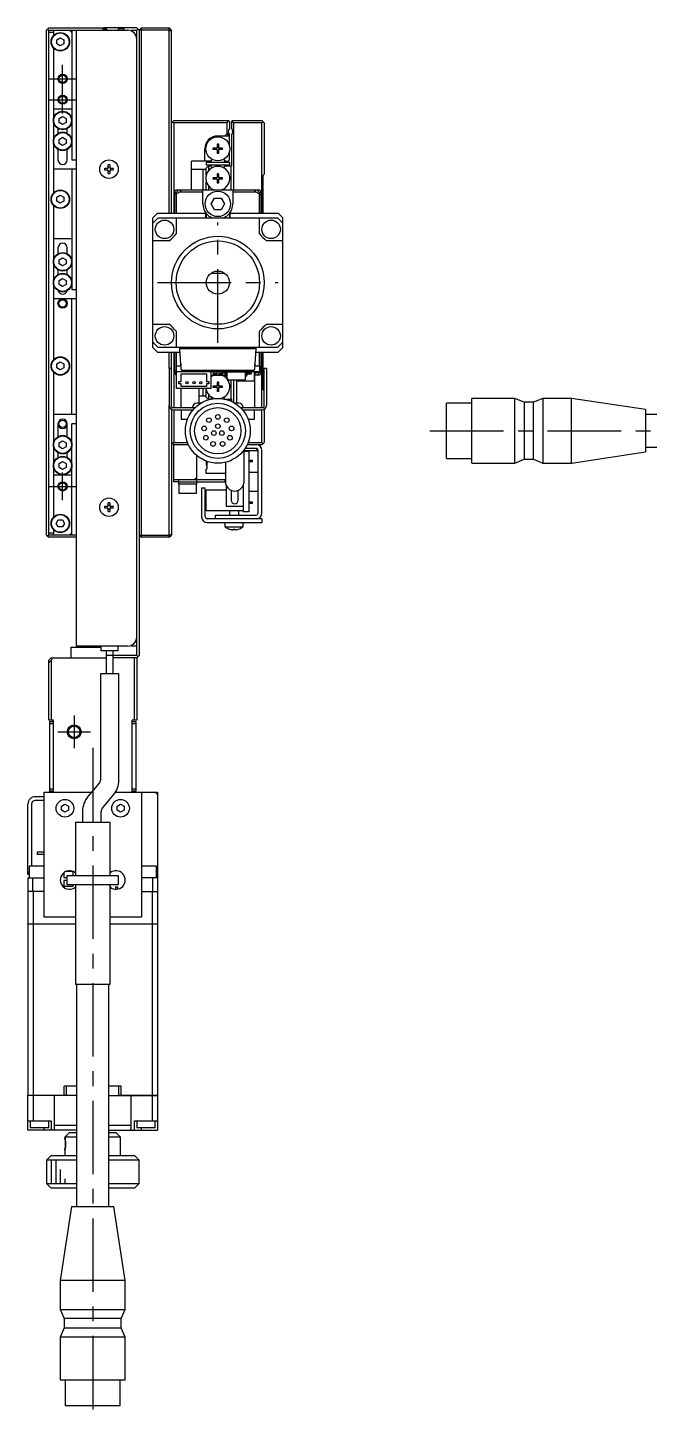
# Model space of a CAD drawing. Extents: x -2 to 888, y -8 to 518.
# Drawn here: x 500.2 to 634.2, y 89.9 to 390.9 of the extents above; entities that cross this region are included whole.
import ezdxf

# ---------------------------------------------------------------- set-up
doc = ezdxf.new("R2010")
doc.units = 0
doc.header["$LTSCALE"] = 0.5
doc.linetypes.add('CENTER', pattern=[50.8, 31.75, -6.35, 6.35, -6.35])
for name, color, linetype in [('MSM_CENTER', 1, 'CENTER'), ('MSM_CONTINUOUS', 7, 'CONTINUOUS'), ('MSM_NARROW', 5, 'CONTINUOUS')]:
    doc.layers.add(name, color=color, linetype=linetype)

msp = doc.modelspace()

# ---------------------------------------------------------------- linework, layer by layer
at = {"layer": 'MSM_CENTER'}
for p, q in [((507.66, 372.41), (507.66, 382.91)), ((504.66, 379.91), (510.66, 379.91)), ((504.66, 375.41), (510.66, 375.41)), ((541.16, 322.91), (541.16, 348.91)), ((528.16, 335.91), (554.16, 335.91)), ((586.95, 303.91), (732.55, 303.91)), ((507.66, 288.91), (507.66, 294.91)), ((504.66, 291.91), (510.66, 291.91)), ((510.16, 242.41), (510.16, 235.41)), ((506.66, 238.91), (513.66, 238.91)), ((514.16, 235.46), (514.16, 89.86))]:
    msp.add_line(p, q, dxfattribs=at)
at = {"layer": 'MSM_CONTINUOUS'}
for p, q in [((504.66, 390.91), (504.16, 390.41)), ((504.16, 281.41), (504.16, 390.41)), ((504.41, 390.66), (504.66, 390.41)), ((504.66, 390.91), (516.16, 390.91)), ((504.66, 281.41), (504.66, 390.41)), ((504.66, 390.41), (521.66, 390.41)), ((505.66, 389.91), (504.66, 389.91)), ((505.66, 390.41), (505.66, 389.23)), ((506.41, 388.34), (507.16, 388.78)), ((507.16, 388.78), (507.91, 388.34)), ((509.16, 390.41), (509.66, 389.91)), ((509.66, 390.41), (509.66, 362.41)), ((510.66, 257.41), (510.66, 390.41)), ((516.56, 390.51), (516.16, 390.91)), ((516.26, 390.81), (516.46, 390.81)), ((516.36, 390.81), (516.46, 390.91)), ((523.66, 390.91), (516.46, 390.91)), ((516.46, 390.41), (516.56, 390.51)), ((516.66, 390.41), (516.56, 390.51)), ((516.76, 390.41), (516.76, 390.51)), ((516.96, 390.41), (516.96, 390.91)), ((517.16, 390.41), (517.16, 390.91)), ((517.36, 390.41), (517.16, 390.61)), ((520.86, 390.71), (519.66, 390.71)), ((519.66, 390.71), (519.66, 390.41)), ((520.86, 390.71), (520.86, 390.41)), ((522.46, 390.41), (523.66, 390.41)), ((523.66, 390.91), (524.16, 390.41)), ((523.91, 390.66), (523.66, 390.41)), ((523.66, 255.41), (523.66, 390.41)), ((524.66, 390.91), (524.16, 390.41)), ((530.66, 390.41), (524.16, 390.41)), ((524.16, 390.41), (524.16, 255.41)), ((524.66, 390.91), (530.66, 390.91)), ((524.66, 280.91), (524.66, 390.91)), ((530.66, 350.91), (530.66, 390.91)), ((531.16, 390.41), (530.66, 390.91)), ((530.66, 390.41), (531.16, 390.2)), ((531.16, 350.91), (531.16, 390.41)), ((505.66, 386.59), (505.66, 355.23)), ((506.41, 387.48), (506.41, 388.34)), ((507.16, 387.05), (506.41, 387.48)), ((507.91, 387.48), (507.16, 387.05)), ((507.91, 388.34), (507.91, 387.48)), ((505.66, 373.41), (509.66, 373.41)), ((506.91, 371.34), (507.66, 371.78)), ((506.91, 370.48), (506.91, 371.34)), ((507.66, 370.05), (506.91, 370.48)), ((507.66, 371.78), (508.41, 371.34)), ((508.41, 370.48), (507.66, 370.05)), ((508.41, 371.34), (508.41, 370.48)), ((531.16, 370.41), (531.66, 370.91)), ((531.41, 370.66), (531.66, 370.41)), ((531.66, 370.91), (543.46, 370.91)), ((531.66, 370.41), (531.66, 350.91)), ((543.16, 370.41), (531.66, 370.41)), ((543.16, 370.41), (543.56, 370.81)), ((543.16, 368.11), (543.16, 370.41)), ((543.56, 370.81), (543.46, 370.91)), ((543.56, 370.81), (543.66, 370.71)), ((543.66, 370.71), (543.66, 369.17)), ((544.16, 370.71), (544.21, 370.76)), ((544.16, 369.17), (544.16, 370.71)), ((544.21, 370.76), (544.36, 370.91)), ((544.21, 370.76), (544.56, 370.41)), ((544.36, 370.91), (550.66, 370.91)), ((544.56, 370.41), (544.56, 355.91)), ((550.66, 370.41), (544.56, 370.41)), ((550.66, 370.91), (551.16, 370.41)), ((550.91, 370.66), (550.66, 370.41)), ((550.66, 350.91), (550.66, 370.41)), ((551.16, 370.41), (551.16, 359.31)), ((506.66, 369.18), (506.66, 368.14)), ((508.66, 368.14), (508.66, 369.18)), ((541.16, 367.61), (543.66, 367.61)), ((543.16, 368.11), (542.66, 367.61)), ((543.52, 367.61), (543.16, 368.11)), ((543.66, 365.53), (543.66, 367.85)), ((544.16, 361.11), (544.16, 367.85)), ((506.66, 364.68), (506.66, 362.41)), ((506.91, 366.84), (507.66, 367.28)), ((506.91, 365.98), (506.91, 366.84)), ((507.66, 365.55), (506.91, 365.98)), ((507.66, 367.28), (508.41, 366.84)), ((508.41, 365.98), (507.66, 365.55)), ((508.41, 366.84), (508.41, 365.98)), ((508.66, 362.41), (508.66, 364.68)), ((538.36, 362.11), (538.36, 364.81)), ((540.96, 364.96), (540.16, 364.96)), ((540.16, 364.67), (540.16, 364.96)), ((540.96, 364.67), (540.16, 364.67)), ((540.69, 364.96), (540.69, 364.67)), ((541.31, 365.81), (541.02, 365.81)), ((541.02, 365.81), (541.02, 365.02)), ((541.31, 365.28), (541.02, 365.28)), ((541.02, 364.61), (541.02, 363.81)), ((541.02, 364.34), (541.31, 364.34)), ((541.31, 365.81), (541.31, 365.02)), ((541.31, 364.61), (541.31, 363.81)), ((542.16, 364.96), (541.37, 364.96)), ((542.16, 364.67), (541.37, 364.67)), ((541.63, 364.96), (541.63, 364.67)), ((542.16, 364.67), (542.16, 364.96)), ((509.66, 362.41), (510.66, 362.41)), ((517.46, 360.61), (517.46, 361.34)), ((517.86, 361.34), (517.86, 360.61)), ((539.61, 362.11), (535.46, 362.11)), ((535.46, 355.91), (535.46, 362.11)), ((538.66, 361.91), (538.66, 361.31)), ((538.66, 361.91), (543.66, 361.91)), ((538.66, 361.31), (543.66, 361.31)), ((539.61, 362.11), (539.76, 362.37)), ((541.31, 363.81), (541.02, 363.81)), ((542.57, 362.37), (542.72, 362.11)), ((542.72, 362.11), (543.36, 362.11)), ((543.36, 362.11), (543.66, 362.41)), ((543.66, 362.41), (543.66, 364.1)), ((543.66, 361.91), (543.66, 361.31)), ((510.66, 360.41), (505.66, 360.41)), ((509.66, 360.41), (509.66, 334.41)), ((516.74, 360.61), (517.46, 360.61)), ((517.46, 360.21), (516.74, 360.21)), ((517.46, 359.48), (517.46, 360.21)), ((517.86, 360.61), (518.59, 360.61)), ((518.59, 360.21), (517.86, 360.21)), ((517.86, 360.21), (517.86, 359.48)), ((538.66, 360.36), (535.46, 360.36)), ((537.96, 355.91), (537.96, 360.36)), ((539.16, 361.11), (538.66, 360.61)), ((538.66, 359.13), (538.66, 360.61)), ((539.16, 361.11), (539.16, 360.07)), ((539.16, 361.11), (539.62, 361.11)), ((539.62, 361.11), (539.7, 360.97)), ((540.96, 358.56), (540.16, 358.56)), ((540.16, 358.27), (540.16, 358.56)), ((540.96, 358.27), (540.16, 358.27)), ((540.69, 358.56), (540.69, 358.27)), ((541.31, 359.41), (541.02, 359.41)), ((541.02, 359.41), (541.02, 358.62)), ((541.31, 358.88), (541.02, 358.88)), ((541.31, 359.41), (541.31, 358.62)), ((542.16, 358.56), (541.37, 358.56)), ((542.16, 358.27), (541.37, 358.27)), ((541.63, 358.56), (541.63, 358.27)), ((542.16, 358.27), (542.16, 358.56)), ((542.49, 360.74), (542.71, 361.11)), ((542.71, 361.11), (544.16, 361.11)), ((544.06, 355.91), (544.06, 361.11)), ((550.86, 359.01), (551.16, 359.31)), ((550.86, 359.01), (550.86, 350.91)), ((532.16, 355.91), (531.66, 355.41)), ((531.86, 355.41), (532.26, 355.41)), ((531.86, 350.91), (531.86, 355.41)), ((532.16, 355.91), (550.16, 355.91)), ((532.26, 355.41), (532.76, 355.91)), ((532.88, 355.41), (532.26, 355.11)), ((532.26, 350.91), (532.26, 355.41)), ((532.66, 355.81), (532.66, 355.91)), ((533.38, 355.91), (532.88, 355.41)), ((537.91, 355.41), (532.88, 355.41)), ((537.91, 352.91), (537.91, 355.91)), ((538.66, 355.91), (538.66, 357.7)), ((538.66, 356.11), (538.86, 355.91)), ((539.16, 356.75), (539.16, 355.91)), ((541.02, 358.21), (541.02, 357.41)), ((541.02, 357.94), (541.31, 357.94)), ((541.31, 357.41), (541.02, 357.41)), ((541.31, 358.21), (541.31, 357.41)), ((544.41, 355.91), (544.41, 352.91)), ((549.45, 355.41), (544.41, 355.41)), ((549.45, 355.41), (548.95, 355.91)), ((550.06, 355.11), (549.45, 355.41)), ((549.56, 355.91), (550.06, 355.41)), ((549.66, 355.81), (549.66, 355.91)), ((550.06, 355.41), (550.46, 355.41)), ((550.06, 355.41), (550.06, 350.91)), ((550.66, 355.41), (550.16, 355.91)), ((550.46, 355.41), (550.46, 350.91)), ((505.66, 352.59), (505.66, 319.23)), ((506.41, 354.34), (507.16, 354.78)), ((506.41, 353.48), (506.41, 354.34)), ((507.16, 353.05), (506.41, 353.48)), ((507.16, 354.78), (507.91, 354.34)), ((507.91, 353.48), (507.16, 353.05)), ((507.91, 354.34), (507.91, 353.48)), ((532.26, 354.91), (531.86, 354.91)), ((539.72, 352.91), (540.44, 354.16)), ((540.44, 351.66), (539.72, 352.91)), ((540.44, 354.16), (541.89, 354.16)), ((541.89, 354.16), (542.61, 352.91)), ((542.61, 352.91), (541.89, 351.66)), ((550.46, 354.91), (550.06, 354.91)), ((528.16, 350.91), (527.16, 349.91)), ((527.16, 321.91), (527.16, 349.91)), ((528.16, 350.91), (538.56, 350.91)), ((528.32, 349.91), (554.01, 349.91)), ((532.16, 349.91), (532.16, 346.41)), ((538.56, 349.91), (538.56, 350.91)), ((538.68, 349.91), (538.68, 350.82)), ((541.89, 351.66), (540.44, 351.66)), ((543.65, 350.82), (543.65, 349.91)), ((543.76, 350.91), (543.76, 349.91)), ((543.76, 350.91), (554.16, 350.91)), ((550.16, 346.41), (550.16, 349.91)), ((555.16, 349.91), (554.16, 350.91)), ((555.16, 321.91), (555.16, 349.91)), ((505.66, 345.41), (509.66, 345.41)), ((506.66, 343.41), (506.66, 342.14)), ((508.66, 342.14), (508.66, 343.41)), ((530.66, 344.91), (527.16, 344.91)), ((555.16, 344.91), (551.66, 344.91)), ((506.91, 340.84), (507.66, 341.28)), ((506.91, 339.98), (506.91, 340.84)), ((507.66, 341.28), (508.41, 340.84)), ((508.41, 340.84), (508.41, 339.98)), ((506.66, 338.68), (506.66, 337.64)), ((507.66, 339.55), (506.91, 339.98)), ((508.41, 339.98), (507.66, 339.55)), ((508.66, 337.64), (508.66, 338.68)), ((542.66, 337.91), (539.66, 337.91)), ((506.91, 336.34), (507.66, 336.78)), ((506.91, 335.48), (506.91, 336.34)), ((507.66, 335.05), (506.91, 335.48)), ((507.66, 336.78), (508.41, 336.34)), ((508.41, 335.48), (507.66, 335.05)), ((508.41, 336.34), (508.41, 335.48)), ((509.66, 334.41), (510.66, 334.41)), ((510.66, 332.41), (505.66, 332.41)), ((509.66, 307.41), (509.66, 332.41)), ((527.16, 326.91), (530.66, 326.91)), ((532.16, 325.41), (532.16, 321.91)), ((550.16, 321.91), (550.16, 325.41)), ((551.66, 326.91), (555.16, 326.91)), ((527.16, 321.91), (528.16, 320.91)), ((528.16, 320.91), (532.98, 320.91)), ((554.01, 321.91), (528.32, 321.91)), ((530.66, 317.41), (530.66, 320.91)), ((531.16, 317.41), (531.16, 320.91)), ((531.66, 320.91), (531.66, 308.91)), ((531.86, 316.41), (531.86, 320.91)), ((532.26, 317.91), (532.26, 320.91)), ((532.94, 321.61), (532.91, 321.91)), ((533.24, 317.19), (532.94, 321.61)), ((549.39, 321.61), (532.94, 321.61)), ((549.39, 321.61), (549.08, 317.19)), ((549.34, 320.91), (554.16, 320.91)), ((549.41, 321.91), (549.39, 321.61)), ((550.06, 320.91), (550.06, 317.91)), ((550.46, 320.91), (550.46, 316.41)), ((550.66, 308.91), (550.66, 320.91)), ((550.86, 320.91), (550.86, 312.81)), ((554.16, 320.91), (555.16, 321.91)), ((505.66, 316.59), (505.66, 285.23)), ((506.41, 318.34), (507.16, 318.78)), ((506.41, 317.48), (506.41, 318.34)), ((507.16, 317.05), (506.41, 317.48)), ((507.16, 318.78), (507.91, 318.34)), ((507.91, 317.48), (507.16, 317.05)), ((507.91, 318.34), (507.91, 317.48)), ((530.66, 317.41), (530.66, 309.41)), ((530.66, 317.41), (531.16, 317.41)), ((531.16, 309.11), (531.16, 317.41)), ((531.66, 316.41), (532.16, 315.91)), ((531.86, 316.91), (532.16, 316.91)), ((532.24, 316.41), (531.86, 316.41)), ((532.16, 317.91), (533.19, 317.91)), ((532.16, 317.91), (532.16, 316.71)), ((532.16, 316.71), (550.16, 316.71)), ((532.24, 313.01), (532.24, 316.71)), ((533.16, 318.34), (533.16, 317.91)), ((533.24, 314.56), (533.24, 316.21)), ((533.24, 316.21), (538.74, 316.21)), ((548.79, 316.91), (533.54, 316.91)), ((538.74, 316.21), (538.74, 314.56)), ((539.74, 313.01), (539.74, 316.71)), ((540.16, 316.71), (540.16, 315.91)), ((540.91, 316.29), (540.16, 316.29)), ((540.91, 316.16), (540.16, 316.16)), ((540.91, 316.71), (540.91, 315.91)), ((541.41, 316.71), (541.41, 315.91)), ((542.16, 316.29), (541.41, 316.29)), ((542.16, 316.16), (541.41, 316.16)), ((542.12, 316.48), (542.12, 316.71)), ((542.12, 316.48), (542.63, 316.48)), ((542.16, 316.48), (542.16, 315.91)), ((542.37, 316.48), (542.37, 316.71)), ((542.43, 316.48), (542.43, 316.71)), ((542.66, 316.71), (542.66, 316.71)), ((542.66, 316.47), (542.66, 315.91)), ((542.73, 316.29), (542.66, 316.29)), ((542.73, 316.16), (542.66, 316.16)), ((542.73, 316.38), (542.73, 316.05)), ((542.96, 316.05), (542.96, 316.38)), ((543.17, 316.29), (542.96, 316.29)), ((543.17, 316.16), (542.96, 316.16)), ((543.17, 315.25), (543.17, 316.51)), ((543.27, 316.61), (546.97, 316.61)), ((543.85, 316.71), (543.85, 316.61)), ((544.41, 316.71), (544.41, 316.61)), ((545.26, 316.71), (545.26, 316.61)), ((545.39, 316.71), (545.39, 316.61)), ((547.07, 316.51), (547.07, 314.93)), ((547.28, 316.16), (547.07, 316.16)), ((547.28, 316.05), (547.28, 316.38)), ((547.39, 316.71), (547.39, 316.63)), ((547.51, 316.38), (547.51, 316.05)), ((548.34, 316.16), (547.51, 316.16)), ((547.61, 316.48), (548.12, 316.48)), ((547.8, 316.71), (547.8, 316.48)), ((547.87, 316.71), (547.87, 316.48)), ((548.12, 316.71), (548.12, 316.48)), ((548.34, 316.71), (548.34, 316.16)), ((549.06, 314.71), (549.06, 316.71)), ((549.06, 316.02), (549.45, 316.41)), ((549.06, 316.41), (549.45, 316.41)), ((549.13, 317.91), (550.16, 317.91)), ((549.16, 317.91), (549.16, 318.34)), ((549.45, 316.41), (550.05, 316.71)), ((550.06, 316.41), (549.56, 315.91)), ((550.06, 316.71), (550.06, 316.41)), ((550.46, 316.41), (550.06, 316.41)), ((550.16, 317.91), (550.16, 316.71)), ((550.16, 316.91), (550.46, 316.91)), ((550.16, 315.91), (550.66, 316.41)), ((551.16, 317.41), (551.66, 317.41)), ((551.16, 309.11), (551.16, 317.41)), ((551.66, 317.41), (551.66, 309.41)), ((532.16, 315.91), (532.24, 315.91)), ((532.74, 314.06), (532.74, 314.56)), ((532.74, 314.56), (533.24, 314.56)), ((533.24, 314.06), (532.74, 314.06)), ((533.24, 313.51), (533.24, 314.06)), ((538.74, 313.51), (533.24, 313.51)), ((538.74, 314.56), (539.24, 314.56)), ((538.74, 314.06), (538.74, 313.51)), ((539.24, 314.06), (538.74, 314.06)), ((539.24, 314.56), (539.24, 314.06)), ((539.74, 315.91), (542.76, 315.91)), ((540.96, 313.56), (540.16, 313.56)), ((540.16, 313.27), (540.16, 313.56)), ((540.96, 313.27), (540.16, 313.27)), ((540.69, 313.56), (540.69, 313.27)), ((541.31, 314.41), (541.02, 314.41)), ((541.02, 314.41), (541.02, 313.62)), ((541.31, 313.88), (541.02, 313.88)), ((541.02, 313.21), (541.02, 312.41)), ((541.31, 314.41), (541.31, 313.62)), ((541.31, 313.21), (541.31, 312.41)), ((542.16, 313.56), (541.37, 313.56)), ((542.16, 313.27), (541.37, 313.27)), ((541.63, 313.56), (541.63, 313.27)), ((542.16, 313.27), (542.16, 313.56)), ((543.06, 315.95), (543.17, 315.95)), ((543.06, 315.72), (543.17, 315.72)), ((543.52, 314.86), (543.2, 315.18)), ((546.97, 314.83), (543.59, 314.83)), ((544.06, 310.71), (544.06, 314.83)), ((544.56, 314.83), (544.56, 310.03)), ((545.16, 314.83), (545.16, 309.91)), ((545.26, 314.83), (545.26, 314.71)), ((545.26, 314.71), (549.06, 314.71)), ((547.07, 315.95), (547.18, 315.95)), ((547.07, 315.72), (547.18, 315.72)), ((550.16, 315.91), (549.06, 315.91)), ((549.16, 308.91), (549.16, 315.91)), ((549.66, 315.91), (549.66, 316.01)), ((539.74, 313.01), (532.24, 313.01)), ((533.16, 313.01), (533.16, 308.91)), ((537.16, 309.91), (537.16, 313.01)), ((537.16, 311.46), (538.66, 311.46)), ((537.96, 311.46), (537.96, 313.01)), ((538.66, 311.21), (538.66, 312.7)), ((538.66, 311.21), (539.16, 310.71)), ((538.66, 310.51), (538.66, 310.45)), ((538.66, 310.51), (538.83, 310.51)), ((539.16, 311.75), (539.16, 310.71)), ((539.16, 310.71), (539.5, 310.71)), ((539.7, 310.85), (539.64, 310.74)), ((541.02, 312.94), (541.31, 312.94)), ((541.31, 312.41), (541.02, 312.41)), ((542.69, 310.74), (542.49, 311.09)), ((542.83, 310.71), (544.16, 310.71)), ((543.5, 310.51), (543.66, 310.51)), ((543.66, 310.51), (543.66, 310.45)), ((544.16, 310.24), (544.16, 310.71)), ((551.16, 312.51), (550.86, 312.81)), ((596, 296.91), (596, 310.91)), ((605.3, 310.91), (596, 310.91)), ((605.3, 296.91), (605.3, 310.91)), ((607.3, 310.06), (605.3, 310.91)), ((611.3, 310.91), (609.3, 310.06)), ((611.3, 310.91), (611.3, 296.91)), ((617.5, 310.91), (611.3, 310.91)), ((617.5, 296.91), (617.5, 310.91)), ((633.5, 308.48), (617.5, 310.91)), ((510.66, 307.41), (505.66, 307.41)), ((530.66, 280.91), (530.66, 309.41)), ((531.16, 308.55), (531.16, 281.41)), ((531.36, 308.91), (536.27, 308.91)), ((531.66, 308.41), (535.8, 308.41)), ((531.66, 308.41), (531.66, 301.41)), ((533.26, 308.41), (533.26, 306.41)), ((535.66, 308.41), (535.66, 308.24)), ((537.56, 309.91), (536.66, 309.91)), ((545.66, 309.91), (544.77, 309.91)), ((546.06, 308.91), (550.96, 308.91)), ((546.53, 308.41), (550.66, 308.41)), ((546.66, 308.24), (546.66, 308.41)), ((549.06, 306.41), (549.06, 308.41)), ((550.66, 301.41), (550.66, 308.41)), ((551.16, 308.55), (551.16, 301.41)), ((590.5, 297.96), (590.5, 309.86)), ((596, 309.86), (590.5, 309.86)), ((607.3, 310.06), (607.3, 297.76)), ((609.3, 310.06), (607.3, 310.06)), ((609.3, 297.76), (609.3, 310.06)), ((633.5, 308.48), (633.5, 299.34)), ((681.5, 307.41), (633.5, 307.41)), ((506.66, 305.41), (506.66, 302.64)), ((508.66, 302.64), (508.66, 305.41)), ((510.66, 305.41), (509.66, 305.41)), ((509.66, 281.41), (509.66, 305.41)), ((533.26, 306.41), (534.63, 306.41)), ((547.7, 306.41), (549.06, 306.41)), ((506.91, 301.34), (507.66, 301.78)), ((506.91, 300.48), (506.91, 301.34)), ((507.66, 301.78), (508.41, 301.34)), ((508.41, 301.34), (508.41, 300.48)), ((531.66, 300.91), (531.16, 301.41)), ((531.66, 301.41), (531.41, 301.16)), ((531.66, 301.41), (534.63, 301.41)), ((547.7, 301.41), (550.66, 301.41)), ((550.66, 301.41), (550.91, 301.16)), ((551.16, 301.41), (550.66, 300.91)), ((506.66, 299.18), (506.66, 298.14)), ((507.66, 300.05), (506.91, 300.48)), ((508.41, 300.48), (507.66, 300.05)), ((508.66, 298.14), (508.66, 299.18)), ((531.66, 292.91), (531.66, 300.91)), ((534.84, 300.91), (531.66, 300.91)), ((536.66, 292.41), (536.66, 298.55)), ((546.81, 292.91), (546.81, 299.78)), ((549.66, 299.61), (546.81, 299.61)), ((547.86, 299.41), (546.81, 299.41)), ((549.46, 300.11), (547.04, 300.11)), ((550.66, 300.91), (547.49, 300.91)), ((547.86, 299.41), (547.86, 286.41)), ((549.66, 299.61), (549.66, 300.06)), ((549.86, 286.11), (549.86, 299.71)), ((550.66, 286.11), (550.66, 299.71)), ((617.5, 296.91), (633.5, 299.34)), ((633.5, 300.41), (681.5, 300.41)), ((506.91, 296.84), (507.66, 297.28)), ((506.91, 295.98), (506.91, 296.84)), ((507.66, 295.55), (506.91, 295.98)), ((507.66, 297.28), (508.41, 296.84)), ((508.41, 295.98), (507.66, 295.55)), ((508.41, 296.84), (508.41, 295.98)), ((538.66, 297.36), (538.66, 296.46)), ((538.7, 297.36), (538.66, 297.36)), ((538.76, 296.99), (538.66, 296.99)), ((538.76, 296.84), (538.66, 296.84)), ((538.76, 296.46), (538.66, 296.46)), ((538.66, 295.66), (538.76, 295.66)), ((538.66, 294.66), (538.66, 295.66)), ((538.76, 297.34), (538.76, 295.66)), ((542.81, 297.11), (542.81, 292.91)), ((547.86, 297.54), (548.66, 297.54)), ((547.86, 297.29), (548.66, 297.29)), ((548.66, 297.29), (548.66, 297.54)), ((590.5, 297.96), (596, 297.96)), ((596, 296.91), (605.3, 296.91)), ((605.3, 296.91), (607.3, 297.76)), ((607.3, 297.76), (609.3, 297.76)), ((609.3, 297.76), (611.3, 296.91)), ((611.3, 296.91), (617.5, 296.91)), ((505.66, 294.41), (509.66, 294.41)), ((531.66, 293.41), (542.66, 293.41)), ((532.66, 292.91), (531.66, 292.91)), ((532.66, 293.41), (532.66, 292.41)), ((532.66, 292.91), (534.66, 292.91)), ((536.66, 292.41), (532.66, 292.41)), ((532.76, 292.41), (532.76, 290.41)), ((534.66, 292.91), (536.66, 292.91)), ((536.66, 293.91), (536.16, 293.41)), ((536.56, 290.41), (536.56, 292.41)), ((536.66, 292.91), (542.66, 292.91)), ((542.81, 294.66), (538.66, 294.66)), ((542.66, 293.41), (542.66, 292.91)), ((542.96, 292.15), (542.96, 287.66)), ((546.66, 292.15), (546.66, 286.41)), ((549.86, 294.91), (547.86, 294.91)), ((532.76, 290.41), (536.56, 290.41)), ((537.66, 291.61), (538.46, 291.61)), ((537.66, 291.61), (537.66, 285.31)), ((538.46, 285.41), (538.46, 291.61)), ((538.66, 291.16), (542.96, 291.16)), ((538.66, 286.66), (538.66, 291.16)), ((544.06, 291.06), (544.06, 288.91)), ((545.56, 288.91), (545.56, 291.06)), ((547.86, 290.91), (549.86, 290.91)), ((516.74, 287.61), (517.46, 287.61)), ((517.46, 287.21), (516.74, 287.21)), ((517.46, 287.61), (517.46, 288.34)), ((517.46, 286.48), (517.46, 287.21)), ((517.86, 288.34), (517.86, 287.61)), ((517.86, 287.61), (518.59, 287.61)), ((518.59, 287.21), (517.86, 287.21)), ((517.86, 287.21), (517.86, 286.48)), ((546.66, 286.66), (538.66, 286.66)), ((542.96, 287.66), (546.66, 287.66)), ((543.66, 286.66), (543.66, 285.71)), ((545.66, 285.71), (545.66, 286.66)), ((547.86, 286.41), (546.66, 286.41)), ((547.86, 288.54), (548.66, 288.54)), ((547.86, 288.29), (548.66, 288.29)), ((548.66, 288.29), (548.66, 288.54)), ((506.3, 283.91), (506.73, 284.66)), ((506.73, 283.16), (506.3, 283.91)), ((506.73, 284.66), (507.6, 284.66)), ((507.6, 283.16), (506.73, 283.16)), ((507.6, 284.66), (508.03, 283.91)), ((508.03, 283.91), (507.6, 283.16)), ((538.86, 284.11), (550.66, 284.11)), ((550.66, 284.91), (538.96, 284.91)), ((540.66, 284.91), (540.66, 285.71)), ((540.66, 285.71), (549.46, 285.71)), ((542.66, 284.11), (542.66, 283.21)), ((542.66, 283.21), (546.66, 283.21)), ((546.66, 283.21), (546.66, 284.11)), ((550.66, 284.91), (550.66, 284.11)), ((504.16, 281.41), (504.66, 280.91)), ((504.66, 281.41), (504.41, 281.16)), ((504.66, 281.91), (505.66, 281.91)), ((510.66, 281.41), (504.66, 281.41)), ((510.66, 280.91), (504.66, 280.91)), ((505.66, 282.59), (505.66, 281.41)), ((509.66, 281.91), (509.16, 281.41)), ((524.16, 281.41), (530.66, 281.41)), ((524.16, 281.41), (524.66, 280.91)), ((530.66, 280.91), (524.66, 280.91)), ((530.66, 281.41), (531.16, 281.62)), ((530.66, 280.91), (531.16, 281.41)), ((543.71, 282.66), (543.74, 282.66)), ((544.46, 282.66), (544.86, 282.66)), ((544.46, 282.52), (544.46, 282.66)), ((544.86, 282.66), (544.86, 282.52)), ((545.59, 282.66), (545.61, 282.66)), ((509.41, 257.21), (515.96, 257.21)), ((509.41, 257.21), (509.41, 254.91)), ((521.66, 257.41), (510.66, 257.41)), ((511.16, 257.41), (511.16, 257.21)), ((515.96, 256.41), (515.96, 257.41)), ((519.66, 256.41), (515.96, 256.41)), ((517.06, 256.41), (517.06, 251.41)), ((518.56, 251.41), (518.56, 256.41)), ((519.66, 256.41), (519.66, 257.41)), ((523.66, 257.41), (522.46, 257.41)), ((504.66, 254.41), (505.16, 254.91)), ((504.66, 241.41), (504.66, 254.41)), ((505.16, 254.3), (504.66, 253.8)), ((505.47, 254.91), (505.16, 254.3)), ((505.16, 254.91), (517.06, 254.91)), ((505.16, 254.3), (505.16, 241.41)), ((523.66, 255.41), (517.06, 255.41)), ((523.66, 254.91), (518.56, 254.91)), ((523.16, 241.41), (523.16, 254.91)), ((523.66, 255.41), (523.91, 255.16)), ((524.16, 255.41), (523.66, 254.91)), ((523.66, 254.91), (523.66, 241.41)), ((519.81, 251.41), (515.81, 251.41)), ((515.81, 251.41), (515.81, 228.5)), ((519.81, 228.5), (519.81, 251.41)), ((505.66, 241.41), (504.66, 241.41)), ((504.86, 241.11), (505.66, 241.11)), ((504.86, 241.11), (504.86, 225.91)), ((505.66, 225.91), (505.66, 241.41)), ((523.66, 241.41), (522.66, 241.41)), ((522.66, 225.91), (522.66, 241.41)), ((522.66, 241.11), (523.46, 241.11)), ((523.46, 241.11), (523.46, 226.11)), ((505.66, 240.61), (504.86, 240.61)), ((523.46, 240.61), (522.66, 240.61)), ((503.66, 198.91), (503.66, 225.91)), ((503.66, 225.91), (513.94, 225.91)), ((504.86, 226.61), (505.66, 226.61)), ((505.66, 226.11), (504.86, 226.11)), ((515.58, 227.86), (513.13, 224.94)), ((519.09, 225.91), (528.16, 225.91)), ((522.66, 226.61), (523.46, 226.61)), ((523.46, 226.11), (522.66, 226.11)), ((524.66, 225.91), (524.66, 198.91)), ((527.66, 225.91), (528.16, 225.41)), ((528.16, 225.91), (528.16, 197.46)), ((500.16, 208.11), (500.16, 223.31)), ((500.96, 223.31), (500.96, 209.91)), ((503.66, 224.91), (501.76, 224.91)), ((503.66, 224.11), (501.76, 224.11)), ((507.41, 222.84), (508.16, 223.28)), ((507.41, 221.98), (507.41, 222.84)), ((508.16, 223.28), (508.91, 222.84)), ((508.91, 222.84), (508.91, 221.98)), ((516.19, 222.37), (518.64, 225.29)), ((519.41, 222.84), (520.16, 223.28)), ((519.41, 221.98), (519.41, 222.84)), ((520.16, 223.28), (520.91, 222.84)), ((520.91, 222.84), (520.91, 221.98)), ((508.16, 221.55), (507.41, 221.98)), ((508.91, 221.98), (508.16, 221.55)), ((511.96, 221.72), (511.96, 219.41)), ((515.96, 219.41), (515.96, 221.72)), ((520.16, 221.55), (519.41, 221.98)), ((520.91, 221.98), (520.16, 221.55)), ((510.41, 219.41), (517.91, 219.41)), ((510.41, 219.41), (510.41, 207.91)), ((517.91, 207.91), (517.91, 219.41)), ((503.66, 212.91), (502.16, 212.91)), ((502.16, 212.91), (502.16, 212.41)), ((503.66, 212.41), (502.16, 212.41)), ((500.16, 208.61), (500.41, 208.61)), ((500.41, 208.11), (500.16, 208.11)), ((503.66, 209.91), (500.41, 209.91)), ((500.41, 209.91), (500.41, 207.41)), ((507.94, 208.49), (507.94, 207.49)), ((509.94, 208.74), (508.36, 208.74)), ((508.66, 205.91), (508.66, 207.91)), ((508.66, 207.91), (519.66, 207.91)), ((509.94, 207.91), (509.94, 208.74)), ((519.66, 207.91), (519.66, 205.91)), ((527.91, 209.91), (524.66, 209.91)), ((527.91, 207.41), (527.91, 209.91)), ((500.16, 207.41), (503.66, 207.41)), ((500.16, 207.41), (500.16, 197.46)), ((501.16, 207.41), (501.16, 204.41)), ((507.94, 207.49), (508.66, 207.49)), ((507.94, 206.84), (507.94, 205.59)), ((508.66, 206.84), (507.94, 206.84)), ((507.94, 205.59), (509.94, 205.59)), ((519.66, 205.91), (508.66, 205.91)), ((509.94, 205.59), (509.94, 205.91)), ((510.41, 205.91), (510.41, 184.41)), ((517.91, 184.41), (517.91, 205.91)), ((517.91, 205.41), (518.09, 205.41)), ((518.09, 205.23), (518.09, 205.41)), ((519.09, 205.41), (519.59, 205.41)), ((519.09, 205.41), (519.09, 204.91)), ((519.59, 204.96), (519.59, 205.41)), ((528.16, 207.41), (524.66, 207.41)), ((527.16, 204.41), (527.16, 207.41)), ((503.66, 204.41), (500.16, 204.41)), ((501.32, 204.41), (501.32, 197.46)), ((524.66, 204.41), (528.16, 204.41)), ((527.01, 204.41), (527.01, 197.46)), ((510.41, 198.91), (503.66, 198.91)), ((524.66, 198.91), (517.91, 198.91)), ((500.16, 197.46), (510.41, 197.46)), ((500.16, 197.41), (500.16, 160.46)), ((510.41, 197.41), (500.16, 197.41)), ((500.17, 197.41), (500.17, 197.46)), ((501.32, 197.41), (501.32, 197.46)), ((501.32, 197.41), (501.32, 160.46)), ((517.91, 197.46), (528.16, 197.46)), ((528.16, 197.41), (517.91, 197.41)), ((527.01, 197.41), (527.01, 197.46)), ((527.01, 197.41), (527.01, 160.46)), ((528.15, 197.41), (528.15, 197.46)), ((528.16, 197.41), (528.16, 160.46)), ((510.41, 184.41), (517.91, 184.41)), ((510.66, 184.41), (510.66, 136.41)), ((517.66, 136.41), (517.66, 184.41)), ((500.16, 160.46), (508.51, 160.46)), ((510.66, 160.41), (500.16, 160.41)), ((500.16, 152.91), (500.16, 160.41)), ((500.17, 160.41), (500.17, 160.46)), ((501.32, 160.41), (501.32, 160.46)), ((501.32, 160.41), (501.32, 154.91)), ((505.91, 153.96), (505.91, 160.41)), ((508.01, 160.46), (508.01, 162.41)), ((510.66, 162.41), (508.01, 162.41)), ((508.51, 160.41), (508.51, 162.41)), ((520.32, 162.41), (517.66, 162.41)), ((517.66, 160.41), (528.16, 160.41)), ((519.82, 160.41), (519.82, 162.41)), ((519.82, 160.46), (528.16, 160.46)), ((520.32, 160.46), (520.32, 162.41)), ((522.41, 160.41), (522.41, 153.96)), ((527.01, 160.41), (527.01, 160.46)), ((527.01, 160.41), (527.01, 154.91)), ((528.15, 160.41), (528.15, 160.46)), ((528.16, 160.41), (528.16, 152.91)), ((500.16, 154.91), (505.16, 154.91)), ((500.66, 154.91), (500.66, 153.41)), ((504.66, 153.41), (504.66, 154.91)), ((505.16, 154.91), (505.16, 152.91)), ((505.91, 153.96), (510.66, 153.96)), ((505.91, 153.11), (505.91, 153.91)), ((510.66, 153.91), (505.91, 153.91)), ((505.96, 153.91), (505.96, 153.96)), ((517.66, 153.96), (522.41, 153.96)), ((522.41, 153.91), (517.66, 153.91)), ((522.36, 153.91), (522.36, 153.96)), ((522.41, 153.91), (522.41, 153.11)), ((523.16, 152.91), (523.16, 154.91)), ((523.16, 154.91), (528.16, 154.91)), ((523.66, 154.91), (523.66, 153.41)), ((527.66, 153.41), (527.66, 154.91)), ((510.66, 152.91), (500.16, 152.91)), ((504.66, 153.41), (500.66, 153.41)), ((503.66, 152.91), (503.66, 153.41)), ((505.91, 153.11), (505.94, 153.11)), ((505.94, 153.11), (505.94, 152.91)), ((508.16, 151.41), (509.16, 152.41)), ((510.66, 151.41), (508.16, 151.41)), ((509.16, 152.41), (510.66, 152.41)), ((517.66, 152.91), (528.16, 152.91)), ((517.66, 152.41), (519.16, 152.41)), ((520.16, 151.41), (517.66, 151.41)), ((519.16, 152.41), (520.16, 151.41)), ((520.16, 147.41), (520.16, 151.41)), ((522.39, 153.11), (522.41, 153.11)), ((522.39, 152.91), (522.39, 153.11)), ((527.66, 153.41), (523.66, 153.41)), ((524.66, 152.91), (524.66, 153.41)), ((508.16, 148.41), (508.16, 147.41)), ((505.16, 147.41), (504.16, 146.41)), ((510.66, 146.41), (504.16, 146.41)), ((504.16, 146.41), (504.16, 141.41)), ((505.16, 147.41), (510.66, 147.41)), ((517.66, 147.41), (523.16, 147.41)), ((524.16, 146.41), (517.66, 146.41)), ((524.16, 146.41), (523.16, 147.41)), ((524.16, 141.41), (524.16, 146.41)), ((504.16, 141.41), (510.66, 141.41)), ((504.16, 141.41), (505.16, 140.41)), ((510.66, 140.41), (505.16, 140.41)), ((517.66, 141.41), (524.16, 141.41)), ((523.16, 140.41), (517.66, 140.41)), ((523.16, 140.41), (524.16, 141.41)), ((509.59, 136.41), (507.16, 120.41)), ((509.59, 136.41), (518.73, 136.41)), ((521.16, 120.41), (518.73, 136.41)), ((521.16, 120.41), (507.16, 120.41)), ((507.16, 120.41), (507.16, 114.21)), ((521.16, 114.21), (521.16, 120.41)), ((507.16, 114.21), (521.16, 114.21)), ((507.16, 114.21), (508.01, 112.21)), ((520.31, 112.21), (508.01, 112.21)), ((508.01, 112.21), (508.01, 110.21)), ((520.31, 112.21), (521.16, 114.21)), ((520.31, 110.21), (520.31, 112.21)), ((508.01, 110.21), (507.16, 108.21)), ((508.01, 110.21), (520.31, 110.21)), ((521.16, 108.21), (520.31, 110.21)), ((521.16, 108.21), (507.16, 108.21)), ((507.16, 108.21), (507.16, 98.91)), ((521.16, 98.91), (521.16, 108.21)), ((521.16, 98.91), (507.16, 98.91)), ((508.21, 98.91), (508.21, 93.41)), ((520.11, 93.41), (520.11, 98.91)), ((520.11, 93.41), (508.21, 93.41))]:
    msp.add_line(p, q, dxfattribs=at)
for centre, radius in [((507.16, 387.91), 2), ((507.16, 387.91), 1.9), ((507.66, 379.91), 0.783), ((507.66, 375.41), 0.783), ((507.66, 370.91), 2), ((507.66, 370.91), 1.9), ((507.66, 366.41), 2), ((507.66, 366.41), 1.9), ((541.16, 364.81), 2.6), ((517.66, 360.41), 2), ((507.16, 353.91), 2), ((507.16, 353.91), 1.9), ((541.16, 352.91), 2.75), ((529.66, 347.41), 2), ((552.66, 347.41), 2), ((541.16, 335.91), 10), ((541.16, 335.91), 9), ((507.66, 340.41), 2), ((507.66, 340.41), 1.9), ((507.66, 335.91), 2), ((507.66, 335.91), 1.9), ((541.16, 335.91), 2.5), ((507.66, 331.41), 0.783), ((529.66, 324.41), 2), ((552.66, 324.41), 2), ((507.16, 317.91), 2), ((507.16, 317.91), 1.9), ((534.49, 314.31), 0.25), ((535.99, 314.31), 0.25), ((537.49, 314.31), 0.25), ((541.16, 303.91), 7), ((541.16, 303.91), 5.95), ((541.16, 303.91), 5), ((541.16, 306.91), 0.5), ((507.66, 305.41), 0.783), ((538.21, 304.43), 0.5), ((539.24, 306.21), 0.5), ((541.16, 304.91), 0.5), ((543.09, 306.21), 0.5), ((544.12, 304.43), 0.5), ((507.66, 300.91), 2), ((507.66, 300.91), 1.9), ((538.57, 302.41), 0.5), ((540.14, 301.09), 0.5), ((540.3, 303.41), 0.5), ((542.03, 303.41), 0.5), ((542.19, 301.09), 0.5), ((543.76, 302.41), 0.5), ((507.66, 296.41), 2), ((507.66, 296.41), 1.9), ((507.66, 291.91), 0.783), ((517.66, 287.41), 2), ((507.16, 283.91), 2), ((507.16, 283.91), 1.9), ((510.16, 238.91), 1.23), ((508.16, 222.41), 1.9), ((520.16, 222.41), 1.9)]:
    msp.add_circle(centre, radius, dxfattribs=at)
for centre, radius, start, end in [((516.46, 390.51), 0.3, 0, 90), ((521.66, 388.41), 2, 0, 90), ((541.16, 364.81), 2.8, 90, 180), ((544.41, 368.51), 1, 138.5904, 221.4096), ((543.41, 368.51), 1, 318.5904, 41.4096), ((540.96, 365.02), 0.06, 270, 0), ((540.96, 364.61), 0.06, 0, 90), ((541.37, 365.02), 0.06, 180, 270), ((541.37, 364.61), 0.06, 90, 180), ((507.66, 362.41), 1, 180, 0), ((517.66, 360.41), 0.95, 77.8468, 102.1532), ((541.16, 361.61), 1.59, 143.8028, 169.1069), ((541.16, 361.61), 1.59, 190.8931, 216.1972), ((541.28, 361.5), 1.75, 142.994, 150), ((541.05, 361.5), 1.75, 30, 37.006), ((541.16, 361.61), 1.59, 10.8931, 36.1972), ((541.16, 361.61), 1.59, 323.8028, 349.107), ((517.66, 360.41), 0.95, 167.8468, 192.1532), ((517.66, 360.41), 0.435, 152.6335, 207.3665), ((517.66, 360.41), 0.435, 62.6335, 117.3665), ((517.66, 360.41), 0.435, 242.6335, 297.3665), ((517.66, 360.41), 0.95, 257.8468, 282.1532), ((517.66, 360.41), 0.435, 332.6335, 27.3665), ((517.66, 360.41), 0.95, 347.8468, 12.1532), ((541.16, 358.41), 2.6, 285.9424, 254.0576), ((541.28, 361.73), 1.75, 205.4948, 217.006), ((540.96, 358.62), 0.06, 270, 0), ((540.96, 358.21), 0.06, 0, 90), ((541.37, 358.62), 0.06, 180, 270), ((541.37, 358.21), 0.06, 90, 180), ((541.05, 361.73), 1.75, 322.994, 325.4948), ((541.16, 352.91), 3.25, 180, 220.0046), ((541.16, 352.91), 3.25, 319.9955, 0), ((541.16, 335.91), 19, 132.5369, 137.4631), ((541.16, 352.91), 3.25, 220.005, 247.3871), ((541.16, 352.91), 3.25, 292.6046, 319.9951), ((541.16, 335.91), 19, 42.5369, 47.4631), ((518, 359.08), 19, 311.7998, 318.2002), ((564.33, 359.08), 19, 221.7998, 228.2002), ((507.66, 343.41), 1, 0, 180), ((507.66, 334.41), 1, 194.4775, 345.5225), ((518, 312.75), 19, 41.7998, 48.2002), ((564.33, 312.75), 19, 131.7998, 138.2002), ((541.16, 335.91), 19, 222.5369, 227.4631), ((541.16, 335.91), 19, 312.5369, 317.4631), ((533.54, 317.21), 0.3, 184, 270), ((542.63, 316.38), 0.33, 0, 90), ((542.63, 316.38), 0.1, 0, 90), ((543.27, 316.51), 0.1, 90, 180), ((546.97, 316.51), 0.1, 0, 90), ((547.61, 316.38), 0.33, 90, 180), ((547.61, 316.38), 0.1, 90, 180), ((548.79, 317.21), 0.3, 270, 356), ((541.16, 313.41), 2.6, 105.9424, 123.2352), ((540.96, 313.62), 0.06, 270, 0), ((540.96, 313.21), 0.06, 0, 90), ((541.37, 313.62), 0.06, 180, 270), ((541.37, 313.21), 0.06, 90, 180), ((541.16, 313.41), 2.6, 283.624, 74.0576), ((543.06, 316.05), 0.33, 180, 270), ((543.06, 316.05), 0.1, 180, 270), ((543.27, 315.25), 0.1, 180, 225), ((543.59, 314.93), 0.1, 225, 270), ((546.97, 314.93), 0.1, 270, 0), ((547.18, 316.05), 0.1, 270, 0), ((547.18, 316.05), 0.33, 270, 0), ((541.16, 313.41), 2.6, 188.8499, 256.376), ((541.16, 310.21), 1.59, 143.8028, 160.1567), ((541.28, 310.1), 1.75, 142.994, 154.5052), ((541.05, 310.1), 1.75, 34.5052, 37.006), ((541.16, 310.21), 1.59, 19.8434, 36.1972), ((531.66, 309.41), 1, 180, 270), ((531.36, 309.11), 0.2, 180, 270), ((536.66, 308.91), 1, 90, 180), ((545.66, 308.91), 1, 0, 90), ((550.66, 309.41), 1, 270, 0), ((550.96, 309.11), 0.2, 270, 0), ((507.66, 305.41), 1, 0, 180), ((536.66, 299.91), 1, 208.9988, 234.2683), ((545.66, 299.91), 1, 305.7317, 331.0012), ((549.46, 299.71), 1.2, 0, 90), ((549.46, 299.71), 0.4, 0, 90), ((544.81, 292.91), 2, 180, 0), ((517.66, 287.41), 0.95, 167.8468, 192.1532), ((517.66, 287.41), 0.435, 152.6335, 207.3665), ((517.66, 287.41), 0.95, 77.8468, 102.1532), ((517.66, 287.41), 0.435, 62.6335, 117.3665), ((517.66, 287.41), 0.435, 242.6335, 297.3665), ((517.66, 287.41), 0.95, 257.8468, 282.1532), ((517.66, 287.41), 0.435, 332.6335, 27.3665), ((517.66, 287.41), 0.95, 347.8468, 12.1532), ((544.81, 288.91), 0.75, 180, 0), ((549.46, 286.11), 1.2, 270, 0), ((549.46, 286.11), 0.4, 270, 0), ((538.86, 285.31), 1.2, 180, 270), ((538.96, 285.41), 0.5, 180, 270), ((544.66, 285.71), 3.2, 231.3178, 252.73), ((544.66, 285.71), 3.2, 287.27, 308.6822), ((544.66, 285.71), 3.19, 253.0947, 266.4097), ((544.66, 285.71), 3.19, 273.5903, 286.9053), ((521.66, 259.41), 2, 270, 0), ((514.81, 228.5), 1, 320, 0), ((514.81, 228.5), 5, 320, 0), ((501.76, 223.31), 1.6, 90, 180), ((501.76, 223.31), 0.8, 90, 180), ((516.96, 221.72), 5, 140, 180), ((516.96, 221.72), 1, 140, 180), ((509.16, 206.91), 2, 51.3178, 308.6822), ((519.16, 206.91), 2, 231.3178, 128.6822), ((520.83, 208.21), 0.2, 165.0734, 270.8074), ((502.3, 149.91), 6, 347.9756, 12.0244)]:
    msp.add_arc(centre, radius, start, end, dxfattribs=at)
at = {"layer": 'MSM_NARROW'}
for p, q in [((508.22, 148.65), (508.16, 148.41)), ((505.16, 146.41), (505.16, 141.41)), ((506.16, 146.41), (506.16, 141.41)), ((507.16, 144.41), (507.16, 141.41)), ((508.16, 142.41), (508.16, 141.41))]:
    msp.add_line(p, q, dxfattribs=at)
for centre, radius in [((507.66, 379.91), 1), ((507.66, 375.41), 1), ((507.66, 331.41), 1), ((507.66, 291.91), 1), ((510.16, 238.91), 1.5)]:
    msp.add_circle(centre, radius, dxfattribs=at)
for centre, radius, start, end in [((507.66, 305.41), 1, 180, 0), ((502.38, 149.91), 5.98, 347.7859, 14.5016)]:
    msp.add_arc(centre, radius, start, end, dxfattribs=at)

doc.saveas('drawing.dxf')
